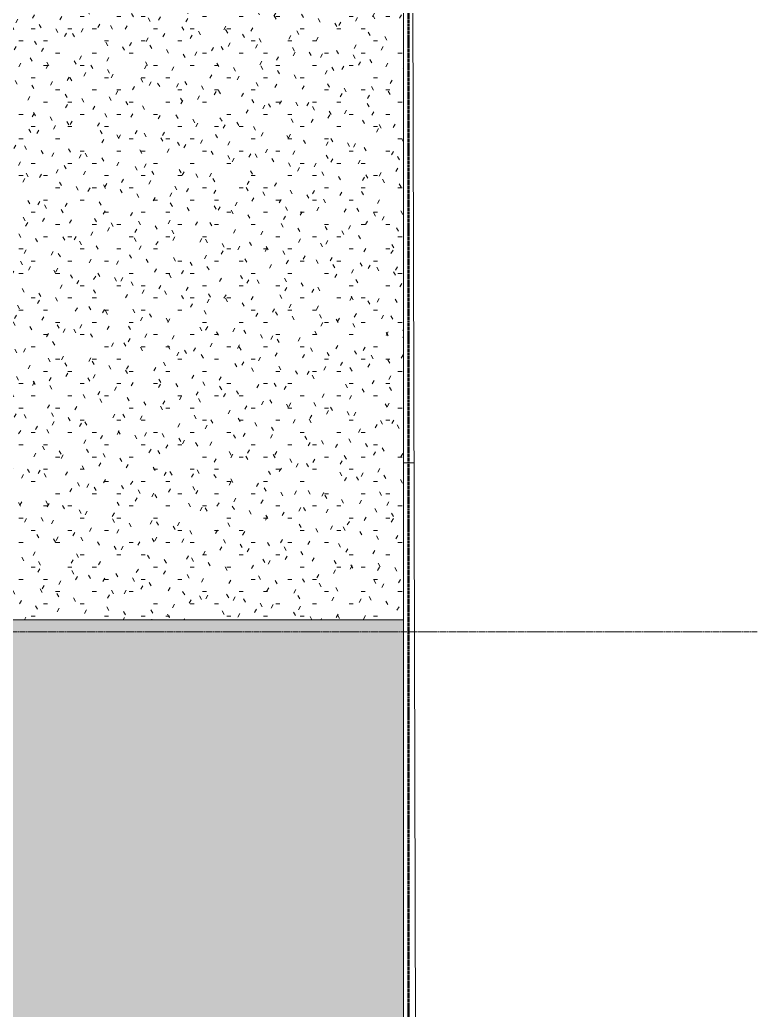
# Model space of a CAD drawing. Header units: inches. Extents: x -4218 to -1830, y 9756 to 12426.
# Drawn here: x -2061.8 to -1830.2, y 10697.4 to 11008.3 of the extents above; entities that cross this region are included whole.
import ezdxf

# ---------------------------------------------------------------- set-up
doc = ezdxf.new("R2010")
doc.units = ezdxf.units.IN
doc.header["$MEASUREMENT"] = 0
doc.linetypes.add('Double Dash 3_8_', pattern=[1, 0.375, -0.125, 0.125, -0.125, 0.125, -0.125])
doc.linetypes.add('Grid Line 1_2_', pattern=[0.875, 0.5, -0.125, 0.125, -0.125])
for name, color, linetype, lineweight in [('0-1', 7, 'Continuous', 5), ('A-FLOR-5', 192, 'Continuous', 9), ('A-FLOR-6', 71, 'Continuous', 13), ('A-FLOR-PATT-1', 9, 'Continuous', 9), ('C-PROP-LINE', 91, 'Double Dash 3_8_', 50), ('C-TOPO', 7, 'Continuous', 9), ('S-FNDN-5', 32, 'Continuous', 9), ('S-GRID-1', 1, 'Grid Line 1_2_', 9)]:
    doc.layers.add(name, color=color, linetype=linetype, lineweight=lineweight)
pattern_1 = [(0, (0, 0), (15.36, 3.84), [1.267, -10.253, 1.267, -10.253, -61.44]), (0, (0, 0), (15.36, 3.84), [-23.04, 1.267, -21.773, 1.267, -10.253, -26.88]), (0, (0, 0), (15.36, 3.84), [-57.6, 1.267, -6.413, 1.267, -17.933]), (120, (5.76, 1.92), (-11.0055376, 11.3821502), [1.267, -10.253, 1.267, -10.253, -61.44]), (120, (5.76, 1.92), (-11.0055376, 11.3821502), [-23.04, 1.267, -21.773, 1.267, -10.253, -26.88]), (120, (5.76, 1.92), (-11.0055376, 11.3821502), [-57.6, 1.267, -6.413, 1.267, -17.933]), (240, (7.68, 9.6), (-4.3544624, -15.2221502), [1.267, -10.253, 1.267, -10.253, -61.44]), (240, (7.68, 9.6), (-4.3544624, -15.2221502), [-23.04, 1.267, -21.773, 1.267, -10.253, -26.88]), (240, (7.68, 9.6), (-4.3544624, -15.2221502), [-57.6, 1.267, -6.413, 1.267, -17.933])]

# ---------------------------------------------------------------- blocks, each defined once
blk = doc.blocks.new('CTR  - Topography_rvt-1-BACKGROUND - 1ST FLOOR')
at = {"layer": 'C-TOPO'}
blk.add_line((-1941.32, 12087.19), (-1935.34, 9891.19), dxfattribs=at)
blk = doc.blocks.new('Basic Wall _ EXT - C8AØF - _10_ CONCRETE _ 2_ EPS INSUL_ - ___-2578966-BACKGROUND - 1ST FLOOR')
at = {"layer": 'S-FNDN-5'}
for p, q in [((-1941.32, 10869.19), (-1938.01, 10869.19)), ((-1938.01, 10869.19), (-1941.32, 10869.19))]:
    blk.add_line(p, q, dxfattribs=at)
blk = doc.blocks.new('Family - ___-2657144-BACKGROUND - 1ST FLOOR')
at = {"layer": 'C-PROP-LINE'}
blk.add_line((-1939.77, 12268.69), (-1939.77, 9828.62), dxfattribs=at)

msp = doc.modelspace()

# ---------------------------------------------------------------- hatches: boundary and pattern name
at = {"layer": 'A-FLOR-PATT-1'}
h = msp.add_hatch(dxfattribs=at)
h.set_pattern_fill('FP_4', color=256, style=0, pattern_type=2)
h.set_pattern_definition(pattern_1)
h.paths.add_polyline_path([(-2097.09, 10819.99), (-1941.32, 10819.99), (-1941.32, 11049.39), (-2096.45, 11049.39), (-2096.45, 10823.99), (-2097.2, 10823.99), (-2097.2, 10822.49), (-2098.7, 10822.49), (-2098.64, 10822.64), (-2098.49, 10822.7), (-2097.52, 10822.76), (-2097.52, 10825.21), (-2098.49, 10825.28), (-2098.64, 10825.34), (-2098.7, 10825.49), (-2097.2, 10825.49), (-2097.2, 10858.81), (-2098.7, 10858.81), (-2098.64, 10858.96), (-2098.49, 10859.02), (-2097.52, 10859.08), (-2097.52, 10861.53), (-2098.49, 10861.6), (-2098.64, 10861.66), (-2098.7, 10861.81), (-2097.2, 10861.81), (-2097.2, 10896.62), (-2098.7, 10896.62), (-2098.64, 10896.77), (-2098.49, 10896.83), (-2097.52, 10896.9), (-2097.52, 10899.35), (-2098.49, 10899.41), (-2098.64, 10899.47), (-2098.7, 10899.62), (-2097.2, 10899.62), (-2097.2, 10934.44), (-2098.7, 10934.44), (-2098.64, 10934.59), (-2098.49, 10934.65), (-2097.52, 10934.71), (-2097.52, 10937.16), (-2098.49, 10937.23), (-2098.64, 10937.29), (-2098.7, 10937.44), (-2097.2, 10937.44), (-2097.2, 10972.26), (-2098.7, 10972.26), (-2098.64, 10972.41), (-2098.49, 10972.47), (-2097.52, 10972.53), (-2097.52, 10974.98), (-2098.49, 10975.05), (-2098.64, 10975.11), (-2098.7, 10975.26), (-2097.2, 10975.26), (-2097.2, 11010.07), (-2098.7, 11010.07), (-2098.64, 11010.22), (-2098.49, 11010.28), (-2097.52, 11010.35), (-2097.52, 11012.8), (-2098.49, 11012.86), (-2098.64, 11012.92), (-2098.7, 11013.07), (-2097.2, 11013.07), (-2097.2, 11047.89), (-2098.7, 11047.89), (-2098.64, 11048.04), (-2098.49, 11048.1), (-2097.52, 11048.16), (-2097.52, 11049.39), (-2099.32, 11049.39), (-2099.32, 10819.99), (-2097.2, 10819.99)], flags=0)
h = msp.add_hatch(dxfattribs=at)
h.set_pattern_fill('FP_4', color=256, style=0, pattern_type=2)
h.set_pattern_definition(pattern_1)
h.paths.add_polyline_path([(-2099.32, 10011.59), (-1941.32, 10011.59), (-1941.32, 10819.99), (-2099.32, 10819.99), (-2099.32, 10780.21), (-2096.2, 10780.21), (-2096.2, 10742.19), (-2099.32, 10742.19), (-2099.32, 10703.41), (-2096.2, 10703.41), (-2096.2, 10665.39), (-2099.32, 10665.39), (-2099.32, 10665.01), (-2096.2, 10665.01), (-2096.2, 10626.99), (-2099.32, 10626.99), (-2099.32, 10570.86), (-2096.82, 10570.86), (-2096.82, 10571.43), (-2095.82, 10571.43), (-2095.82, 10542.43), (-2096.82, 10542.43), (-2096.82, 10542.99), (-2099.32, 10542.99), (-2099.32, 10511.41), (-2096.2, 10511.41), (-2096.2, 10473.39), (-2099.32, 10473.39), (-2099.32, 10396.21), (-2096.2, 10396.21), (-2096.2, 10358.19), (-2099.32, 10358.19), (-2099.32, 10357.81), (-2096.2, 10357.81), (-2096.2, 10319.79), (-2099.32, 10319.79), (-2099.32, 10289.59), (-2096.82, 10289.59), (-2096.82, 10290.15), (-2095.82, 10290.15), (-2095.82, 10261.15), (-2096.82, 10261.15), (-2096.82, 10261.71), (-2099.32, 10261.71), (-2099.32, 10204.21), (-2096.2, 10204.21), (-2096.2, 10166.19), (-2099.32, 10166.19), (-2099.32, 10165.81), (-2096.2, 10165.81), (-2096.2, 10127.79), (-2099.32, 10127.79), (-2099.32, 10127.41), (-2096.2, 10127.41), (-2096.2, 10089.39), (-2099.32, 10089.39), (-2099.32, 10012.76)], flags=0)

# ---------------------------------------------------------------- linework, layer by layer
at = {"layer": 'A-FLOR-5'}
msp.add_line((-1941.32, 12089.69), (-1941.32, 9889.69), dxfattribs=at)
at = {"layer": 'A-FLOR-6'}
msp.add_line((-2099.32, 10819.99), (-1941.32, 10819.99), dxfattribs=at)
at = {"layer": 'S-GRID-1'}
msp.add_line((-1830.2, 10816.19), (-4168.71, 10816.19), dxfattribs=at)

# ---------------------------------------------------------------- block references
at = {"layer": '0-1'}
msp.add_blockref('CTR  - Topography_rvt-1-BACKGROUND - 1ST FLOOR', (0, 0), dxfattribs=at)
at = {"layer": 'C-PROP-LINE'}
msp.add_blockref('Family - ___-2657144-BACKGROUND - 1ST FLOOR', (0, 0), dxfattribs=at)
at = {"layer": 'S-FNDN-5'}
msp.add_blockref('Basic Wall _ EXT - C8AØF - _10_ CONCRETE _ 2_ EPS INSUL_ - ___-2578966-BACKGROUND - 1ST FLOOR', (0, 0), dxfattribs=at)

doc.saveas('drawing.dxf')
